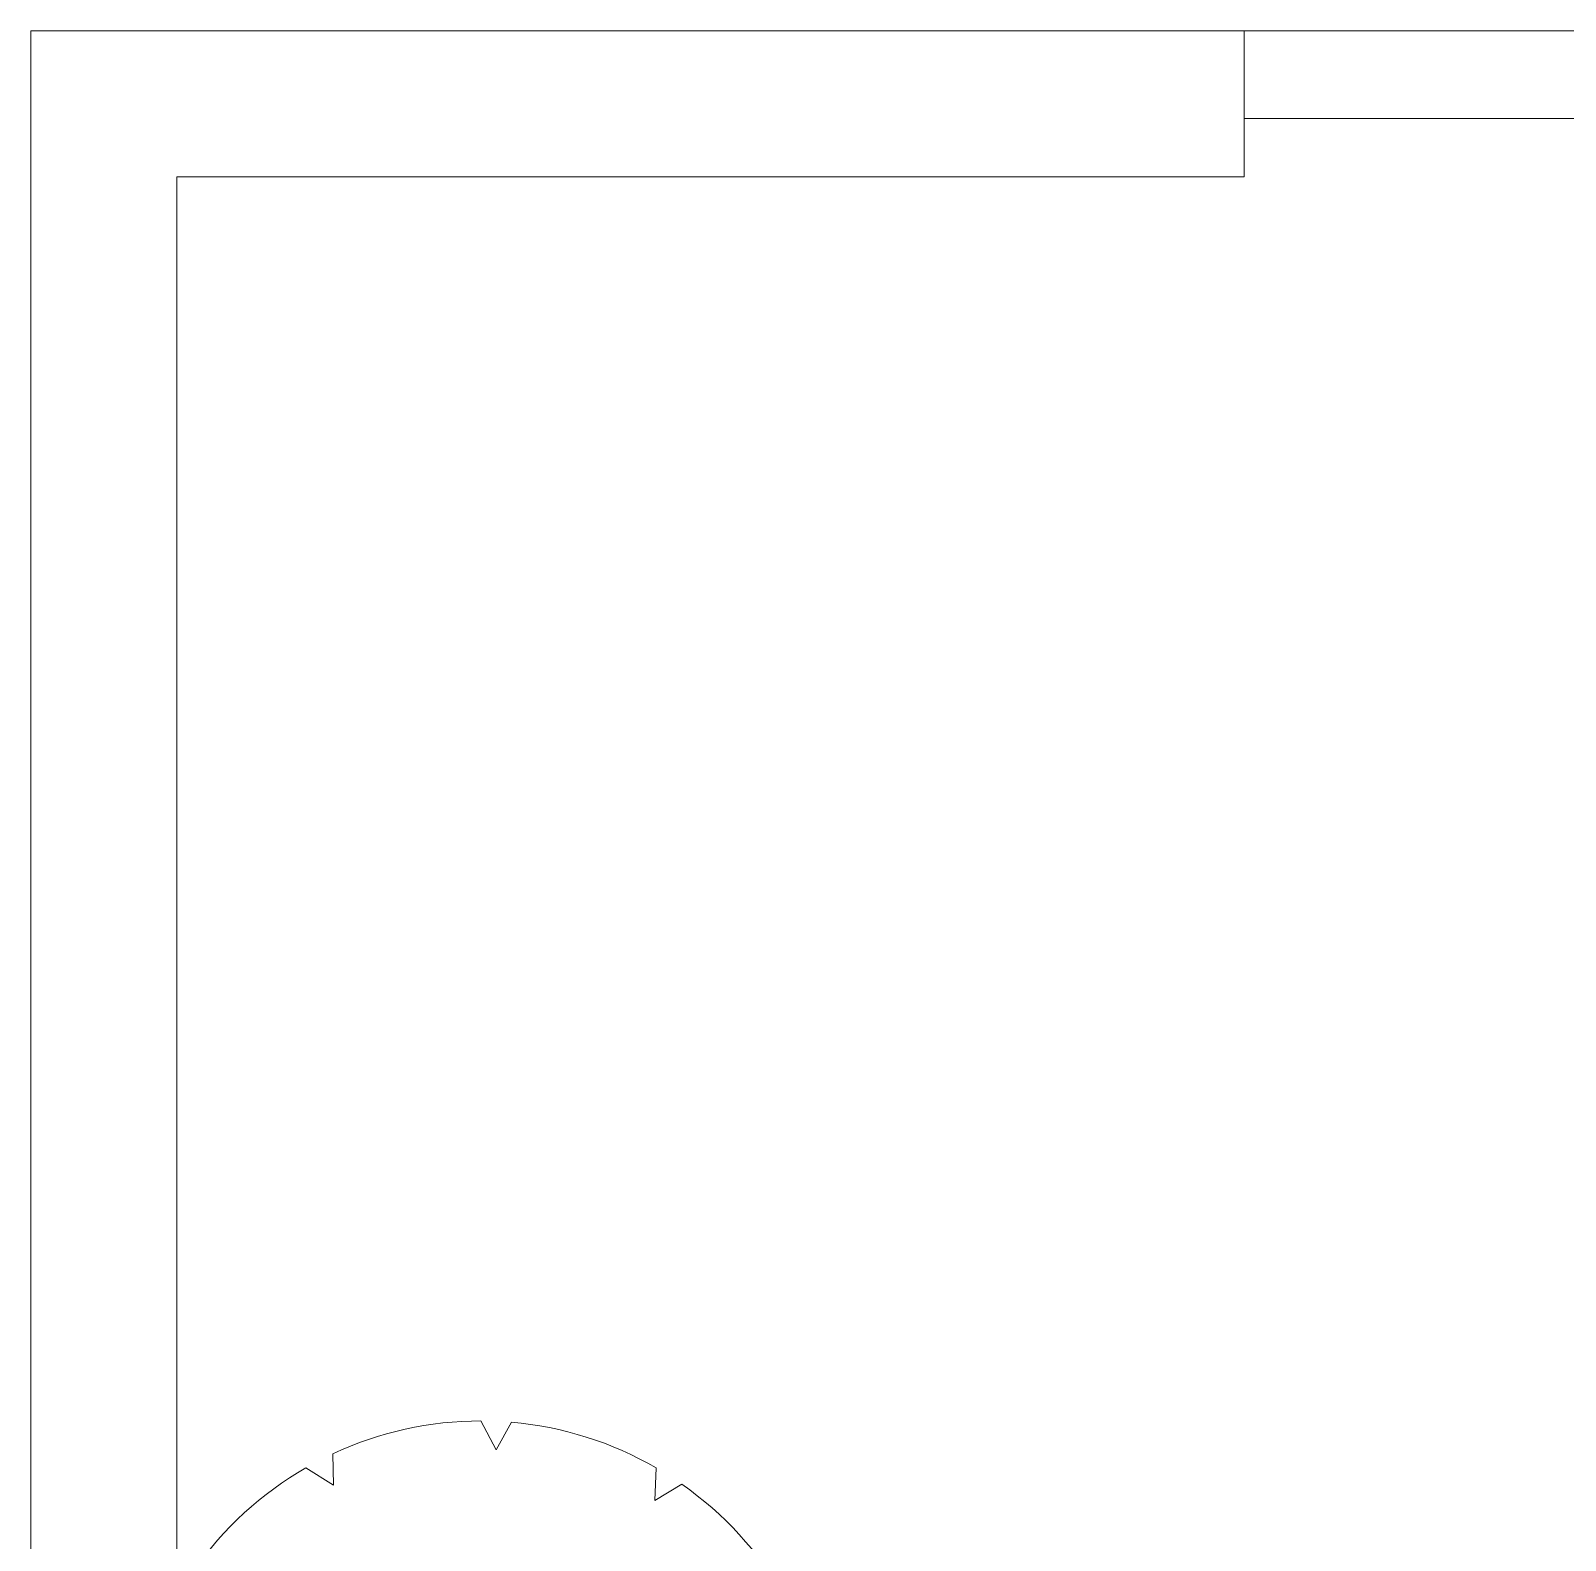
# Model space of a CAD drawing. Header units: inches. Extents: x 921646 to 2157952, y -92667 to 262089.
# Drawn here: x 1986534 to 1987585, y 202277 to 203311 of the extents above; entities that cross this region are included whole.
import ezdxf

# ---------------------------------------------------------------- set-up
doc = ezdxf.new("R2010")
doc.units = ezdxf.units.IN
doc.header["$MEASUREMENT"] = 0
doc.layers.get('0').update_dxf_attribs({"lineweight": 9})
doc.layers.add('09-DIMOUT', color=251, linetype='Continuous', lineweight=9)
doc.layers.add('13-VATDUNG', color=104, linetype='Continuous', lineweight=13)

# ---------------------------------------------------------------- blocks, each defined once
blk = doc.blocks.new('mb-cay8')
for p, q in [((-38.611, 550.352), (-64.794, 597.717)), ((-12.5, 600), (-38.611, 550.352)), ((240.063, 489.674), (241.07, 543.785)), ((-312.5, 519.615), (-310.289, 463.563)), ((287.5, 519.615), (240.063, 489.674)), ((-310.289, 463.563), (-356.646, 491.491)), ((451.063, 297.789), (478.991, 344.145)), ((-532.116, 300), (-502.175, 252.563)), ((507.115, 300), (451.063, 297.789)), ((-502.175, 252.563), (-556.286, 253.57)), ((537.852, 26.11), (585.217, 52.293)), ((-612.5, 0), (-562.853, -26.111)), ((587.5, 0), (537.852, 26.11)), ((-562.853, -26.111), (-610.218, -52.294)), ((507.115, -300), (477.174, -252.564)), ((477.174, -252.564), (531.285, -253.571)), ((-532.116, -300), (-476.064, -297.789)), ((-476.064, -297.789), (-503.992, -344.146)), ((287.5, -519.616), (285.289, -463.564)), ((285.289, -463.564), (331.645, -491.492)), ((-312.5, -519.616), (-265.064, -489.675)), ((-265.064, -489.675), (-266.071, -543.786)), ((-12.5, -600), (13.61, -550.353)), ((13.61, -550.353), (39.793, -597.718))]:
    blk.add_line(p, q)
blk.add_circle((-12.5, 0), 12.5)
for centre, radius, start, end in [((-12.499, -0.003), 600.003, 95.00011, 120), ((-12.5, 0.002), 599.998, 64.99996, 90.00008), ((-12.504, -0.004), 600.005, 35.00009, 59.99989), ((-12.497, -0.004), 600.005, 125.0001, 149.9999), ((-12.501, -0.001), 600, 5.000009, 30), ((-12.502, 0), 599.998, 155, 180.0001), ((-12.5, -0.001), 599.999, 335, 0.000018), ((-12.5, -0.001), 600, 185, 210), ((-12.5, -0.001), 600, 305, 330), ((-12.499, 0.001), 600.002, 215, 239.9999), ((-12.501, 0.004), 600.004, 275.0001, 299.9999), ((-12.5, -0.002), 599.999, 244.9999, 270)]:
    blk.add_arc(centre, radius, start, end)
blk = doc.blocks.new('tuong t2')
at = {"layer": '09-DIMOUT'}
for p, q in [((1733197.7, 115589.3), (1731737.7, 115589.3)), ((1731737.7, 115589.3), (1731737.7, 112789.3)), ((1732568.9, 115489.3), (1732568.9, 115589.3)), ((1733257.7, 115529.3), (1732568.9, 115529.3)), ((1732568.9, 115489.3), (1731837.7, 115489.3)), ((1731837.7, 115489.3), (1731837.7, 112789.3))]:
    blk.add_line(p, q, dxfattribs=at)

msp = doc.modelspace()

# ---------------------------------------------------------------- block references
at = {"layer": '13-VATDUNG'}
msp.add_blockref('tuong t2', (254796.7, 87721.6), dxfattribs=at)
at = {"layer": '13-VATDUNG', "xscale": -0.4, "yscale": 0.4, "zscale": 0.4, "rotation": 90}
msp.add_blockref('mb-cay8', (1986842.8, 202113.8), dxfattribs=at)

doc.saveas('drawing.dxf')
